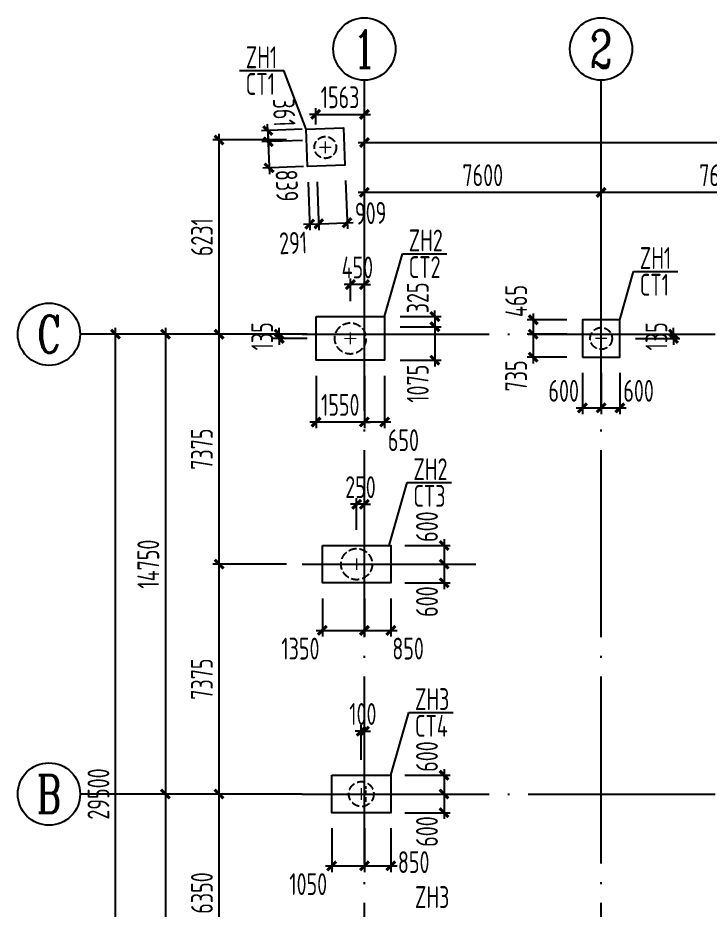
# Model space of a CAD drawing. Extents: x -3102990 to -851544, y -5293060 to -2540151.
# Drawn here: x -2645599 to -2634502, y -2650562 to -2636265 of the extents above; entities that cross this region are included whole.
import ezdxf
from ezdxf.enums import TextEntityAlignment as Align

# ---------------------------------------------------------------- set-up
doc = ezdxf.new("R2010")
doc.units = 0
doc.header["$LTSCALE"] = 1000
doc.header["$PDMODE"] = 1
doc.linetypes.add('DASH', pattern=[0.35, 0.25, -0.1])
doc.linetypes.add('DOTE', pattern=[2.42, 2, -0.2, 0.02, -0.2])
doc.layers.get('0').update_dxf_attribs({"linetype": 'CONTINUOUS'})
doc.layers.get('Defpoints').update_dxf_attribs({"linetype": 'CONTINUOUS'})
for name, color, linetype in [('AXIS', 253, 'DOTE'), ('COLU', 7, 'CONTINUOUS'), ('DIM', 3, 'CONTINUOUS'), ('NUM', 7, 'CONTINUOUS'), ('REIN', 1, 'CONTINUOUS'), ('TEXT', 7, 'CONTINUOUS'), ('桩基础', 7, 'CONTINUOUS')]:
    doc.layers.add(name, color=color, linetype=linetype)
doc.styles.add('TSSD_Axis', font='Complex.shx', dxfattribs={"width": 0.7, "bigfont": 'hztxt.shx'})
doc.styles.add('TSSD_Dimension', font='tssdeng.shx', dxfattribs={"width": 0.7, "bigfont": 'Hztxt.shx'})
doc.styles.add('TSSD_Rein', font='Tssdeng.shx', dxfattribs={"width": 0.75, "bigfont": 'hztxt.shx'})
doc.dimstyles.new('TSSD_200_100', dxfattribs={"dimtxt": 350, "dimasz": 100, "dimexe": 100, "dimexo": 250, "dimgap": 100, "dimtad": 1, "dimdec": 0, "dimlfac": 2, "dimzin": 0, "dimdsep": 46, "dimtxsty": 'TSSD_Dimension', "dimblk": 'ARCHTICK', "dimcen": 0, "dimdle": 100, "dimclrt": 7, "dimadec": 0, "dimazin": 0, "dimtfac": 1, "dimtdec": 0, "dimtix": 1, "dimtmove": 2, "dimatfit": 3, "dimfxl": 1, "dimtolj": 1, "dimtzin": 0, "dimarcsym": 0})

# ---------------------------------------------------------------- blocks, each defined once
blk = doc.blocks.new('ts_axno')
at = {"color": 0, "linetype": 'ByBlock', "lineweight": -2}
blk.add_circle((0, 0), 0.5, dxfattribs=at)
at = {"color": 0, "linetype": 'ByBlock', "lineweight": -2, "style": 'TSSD_Axis', "width": 0.7}
blk.add_attdef('A', text='', height=0.6, dxfattribs=at).set_placement((0, 0), align=Align.MIDDLE_CENTER)
blk = doc.blocks.new('_ArchTick')
at = {"color": 0, "const_width": 0.5}
blk.add_lwpolyline([(-0.71, -0.71), (0.71, 0.71)], dxfattribs=at)
blk = doc.blocks.new('*D1843')
at = {"layer": 'Defpoints', "color": 0, "ltscale": 1.5}
for p in [(-2641036, -2641340), (-2643230, -2648715), (-2641036, -2648715)]:
    blk.add_point(p, dxfattribs=at)
at = {"layer": 'DIM', "color": 0, "lineweight": -2, "ltscale": 1.5}
for p, q in [((-2643230, -2641240), (-2643230, -2648815)), ((-2641286, -2641340), (-2643330, -2641340)), ((-2641286, -2648715), (-2643330, -2648715))]:
    blk.add_line(p, q, dxfattribs=at)
at = {"layer": 'DIM', "color": 0, "lineweight": -2, "ltscale": 1.5, "xscale": 100, "yscale": 100, "zscale": 100}
for p, rotation in [((-2643230, -2641340), 90), ((-2643230, -2648715), 270)]:
    blk.add_blockref('_ArchTick', p, dxfattribs=dict(at, rotation=rotation))
at = {"layer": 'DIM', "color": 7, "ltscale": 1.5, "insert": (-2643505, -2645028), "char_height": 350, "attachment_point": 5, "rotation": 90, "style": 'TSSD_Dimension'}
blk.add_mtext('\\A1;14750', dxfattribs=at)
blk = doc.blocks.new('*D1844')
at = {"layer": 'Defpoints', "color": 0, "ltscale": 1.5}
for p in [(-2641036, -2648715), (-2643230, -2656090), (-2641036, -2656090)]:
    blk.add_point(p, dxfattribs=at)
at = {"layer": 'DIM', "color": 0, "lineweight": -2, "ltscale": 1.5}
for p, q in [((-2643230, -2648615), (-2643230, -2656190)), ((-2641286, -2648715), (-2643330, -2648715)), ((-2641286, -2656090), (-2643330, -2656090))]:
    blk.add_line(p, q, dxfattribs=at)
at = {"layer": 'DIM', "color": 0, "lineweight": -2, "ltscale": 1.5, "xscale": 100, "yscale": 100, "zscale": 100}
for p, rotation in [((-2643230, -2648715), 90), ((-2643230, -2656090), 270)]:
    blk.add_blockref('_ArchTick', p, dxfattribs=dict(at, rotation=rotation))
at = {"layer": 'DIM', "color": 7, "ltscale": 1.5, "insert": (-2643505, -2652403), "char_height": 350, "attachment_point": 5, "rotation": 90, "style": 'TSSD_Dimension'}
blk.add_mtext('\\A1;14750', dxfattribs=at)
blk = doc.blocks.new('*D1845')
at = {"layer": 'Defpoints', "color": 0, "ltscale": 1.5}
for p in [(-2644030, -2641340), (-2641036, -2641340), (-2641036, -2656090)]:
    blk.add_point(p, dxfattribs=at)
at = {"layer": 'DIM', "color": 0, "lineweight": -2, "ltscale": 1.5}
for p, q in [((-2644030, -2656190), (-2644030, -2641240)), ((-2641286, -2641340), (-2644130, -2641340)), ((-2641286, -2656090), (-2644130, -2656090))]:
    blk.add_line(p, q, dxfattribs=at)
at = {"layer": 'DIM', "color": 0, "lineweight": -2, "ltscale": 1.5, "xscale": 100, "yscale": 100, "zscale": 100}
for p, rotation in [((-2644030, -2641340), 90), ((-2644030, -2656090), 270)]:
    blk.add_blockref('_ArchTick', p, dxfattribs=dict(at, rotation=rotation))
at = {"layer": 'DIM', "color": 7, "ltscale": 1.5, "insert": (-2644305, -2648715), "char_height": 350, "attachment_point": 5, "rotation": 90, "style": 'TSSD_Dimension'}
blk.add_mtext('\\A1;29500', dxfattribs=at)
blk = doc.blocks.new('*D1867')
at = {"layer": 'Defpoints', "color": 0, "ltscale": 1.5}
for p in [(-2636236, -2639065), (-2636236, -2640340), (-2632436, -2640340)]:
    blk.add_point(p, dxfattribs=at)
at = {"layer": 'DIM', "color": 0, "lineweight": -2, "ltscale": 1.5}
for p, q in [((-2636236, -2640090), (-2636236, -2638965)), ((-2632436, -2640090), (-2632436, -2638965)), ((-2632336, -2639065), (-2636336, -2639065))]:
    blk.add_line(p, q, dxfattribs=at)
at = {"layer": 'DIM', "color": 0, "lineweight": -2, "ltscale": 1.5, "xscale": 100, "yscale": 100, "zscale": 100, "rotation": 180}
blk.add_blockref('_ArchTick', (-2636236, -2639065), dxfattribs=at)
at = {"layer": 'DIM', "color": 0, "lineweight": -2, "ltscale": 1.5, "xscale": 100, "yscale": 100, "zscale": 100}
blk.add_blockref('_ArchTick', (-2632436, -2639065), dxfattribs=at)
at = {"layer": 'DIM', "color": 7, "ltscale": 1.5, "insert": (-2634336, -2638790), "char_height": 350, "attachment_point": 5, "style": 'TSSD_Dimension'}
blk.add_mtext('\\A1;7600', dxfattribs=at)
blk = doc.blocks.new('*D1868')
at = {"layer": 'Defpoints', "color": 0, "ltscale": 1.5}
for p in [(-2640036, -2639065), (-2640036, -2640340), (-2636236, -2640340)]:
    blk.add_point(p, dxfattribs=at)
at = {"layer": 'DIM', "color": 0, "lineweight": -2, "ltscale": 1.5}
for p, q in [((-2640036, -2640090), (-2640036, -2638965)), ((-2636236, -2640090), (-2636236, -2638965)), ((-2636136, -2639065), (-2640136, -2639065))]:
    blk.add_line(p, q, dxfattribs=at)
at = {"layer": 'DIM', "color": 0, "lineweight": -2, "ltscale": 1.5, "xscale": 100, "yscale": 100, "zscale": 100, "rotation": 180}
blk.add_blockref('_ArchTick', (-2640036, -2639065), dxfattribs=at)
at = {"layer": 'DIM', "color": 0, "lineweight": -2, "ltscale": 1.5, "xscale": 100, "yscale": 100, "zscale": 100}
blk.add_blockref('_ArchTick', (-2636236, -2639065), dxfattribs=at)
at = {"layer": 'DIM', "color": 7, "ltscale": 1.5, "insert": (-2638136, -2638790), "char_height": 350, "attachment_point": 5, "style": 'TSSD_Dimension'}
blk.add_mtext('\\A1;7600', dxfattribs=at)
blk = doc.blocks.new('*D1869')
at = {"layer": 'Defpoints', "color": 0, "ltscale": 1.5}
for p in [(-2564036, -2638265), (-2640036, -2640340), (-2564036, -2640340)]:
    blk.add_point(p, dxfattribs=at)
at = {"layer": 'DIM', "color": 0, "lineweight": -2, "ltscale": 1.5}
for p, q in [((-2640036, -2640090), (-2640036, -2638165)), ((-2564036, -2640090), (-2564036, -2638165)), ((-2640136, -2638265), (-2563936, -2638265))]:
    blk.add_line(p, q, dxfattribs=at)
at = {"layer": 'DIM', "color": 0, "lineweight": -2, "ltscale": 1.5, "xscale": 100, "yscale": 100, "zscale": 100, "rotation": 180}
blk.add_blockref('_ArchTick', (-2640036, -2638265), dxfattribs=at)
at = {"layer": 'DIM', "color": 0, "lineweight": -2, "ltscale": 1.5, "xscale": 100, "yscale": 100, "zscale": 100}
blk.add_blockref('_ArchTick', (-2564036, -2638265), dxfattribs=at)
at = {"layer": 'DIM', "color": 7, "ltscale": 1.5, "insert": (-2602036, -2637990), "char_height": 350, "attachment_point": 5, "style": 'TSSD_Dimension'}
blk.add_mtext('\\A1;152000', dxfattribs=at)
blk = doc.blocks.new('*D1871')
at = {"layer": 'Defpoints', "color": 0, "ltscale": 1.5}
for p in [(-2642369, -2648715), (-2641036, -2648715), (-2641036, -2651890)]:
    blk.add_point(p, dxfattribs=at)
at = {"layer": 'DIM', "color": 0, "lineweight": -2, "ltscale": 1.5}
for p, q in [((-2642369, -2651990), (-2642369, -2648615)), ((-2641286, -2648715), (-2642469, -2648715)), ((-2641286, -2651890), (-2642469, -2651890))]:
    blk.add_line(p, q, dxfattribs=at)
at = {"layer": 'DIM', "color": 0, "lineweight": -2, "ltscale": 1.5, "xscale": 100, "yscale": 100, "zscale": 100}
for p, rotation in [((-2642369, -2648715), 90), ((-2642369, -2651890), 270)]:
    blk.add_blockref('_ArchTick', p, dxfattribs=dict(at, rotation=rotation))
at = {"layer": 'DIM', "color": 7, "ltscale": 1.5, "insert": (-2642644, -2650303), "char_height": 350, "attachment_point": 5, "rotation": 90, "style": 'TSSD_Dimension'}
blk.add_mtext('\\A1;6350', dxfattribs=at)
blk = doc.blocks.new('*D1872')
at = {"layer": 'Defpoints', "color": 0, "ltscale": 1.5}
for p in [(-2642369, -2645028), (-2641036, -2645028), (-2641036, -2648715)]:
    blk.add_point(p, dxfattribs=at)
at = {"layer": 'DIM', "color": 0, "lineweight": -2, "ltscale": 1.5}
for p, q in [((-2641286, -2645028), (-2642469, -2645028)), ((-2642369, -2648815), (-2642369, -2644928)), ((-2641286, -2648715), (-2642469, -2648715))]:
    blk.add_line(p, q, dxfattribs=at)
at = {"layer": 'DIM', "color": 0, "lineweight": -2, "ltscale": 1.5, "xscale": 100, "yscale": 100, "zscale": 100}
for p, rotation in [((-2642369, -2645028), 90), ((-2642369, -2648715), 270)]:
    blk.add_blockref('_ArchTick', p, dxfattribs=dict(at, rotation=rotation))
at = {"layer": 'DIM', "color": 7, "ltscale": 1.5, "insert": (-2642644, -2646872), "char_height": 350, "attachment_point": 5, "rotation": 90, "style": 'TSSD_Dimension'}
blk.add_mtext('\\A1;7375', dxfattribs=at)
blk = doc.blocks.new('*D1873')
at = {"layer": 'Defpoints', "color": 0, "ltscale": 1.5}
for p in [(-2642369, -2641340), (-2641036, -2641340), (-2641036, -2645028)]:
    blk.add_point(p, dxfattribs=at)
at = {"layer": 'DIM', "color": 0, "lineweight": -2, "ltscale": 1.5}
for p, q in [((-2642369, -2645128), (-2642369, -2641240)), ((-2641286, -2641340), (-2642469, -2641340)), ((-2641286, -2645028), (-2642469, -2645028))]:
    blk.add_line(p, q, dxfattribs=at)
at = {"layer": 'DIM', "color": 0, "lineweight": -2, "ltscale": 1.5, "xscale": 100, "yscale": 100, "zscale": 100}
for p, rotation in [((-2642369, -2641340), 90), ((-2642369, -2645028), 270)]:
    blk.add_blockref('_ArchTick', p, dxfattribs=dict(at, rotation=rotation))
at = {"layer": 'DIM', "color": 7, "ltscale": 1.5, "insert": (-2642644, -2643184), "char_height": 350, "attachment_point": 5, "rotation": 90, "style": 'TSSD_Dimension'}
blk.add_mtext('\\A1;7375', dxfattribs=at)
blk = doc.blocks.new('*D1879')
at = {"layer": 'Defpoints', "color": 0, "ltscale": 1.5}
for p in [(-2640036, -2637815), (-2640818, -2638225), (-2640036, -2638225)]:
    blk.add_point(p, dxfattribs=at)
at = {"layer": 'DIM', "color": 0, "lineweight": -2, "ltscale": 1.5}
for p, q in [((-2640818, -2637975), (-2640818, -2637715)), ((-2640036, -2637975), (-2640036, -2637715)), ((-2640818, -2637815), (-2640918, -2637815)), ((-2640818, -2637815), (-2640036, -2637815)), ((-2640036, -2637815), (-2639936, -2637815))]:
    blk.add_line(p, q, dxfattribs=at)
at = {"layer": 'DIM', "color": 0, "lineweight": -2, "ltscale": 1.5, "xscale": 100, "yscale": 100, "zscale": 100}
blk.add_blockref('_ArchTick', (-2640818, -2637815), dxfattribs=at)
at = {"layer": 'DIM', "color": 0, "lineweight": -2, "ltscale": 1.5, "xscale": 100, "yscale": 100, "zscale": 100, "rotation": 180}
blk.add_blockref('_ArchTick', (-2640036, -2637815), dxfattribs=at)
at = {"layer": 'DIM', "color": 7, "ltscale": 1.5, "insert": (-2640427, -2637540), "char_height": 350, "attachment_point": 5, "style": 'TSSD_Dimension'}
blk.add_mtext('\\A1;1563', dxfattribs=at)
blk = doc.blocks.new('*D1821')
at = {"layer": 'Defpoints', "color": 0, "ltscale": 1.5}
for p in [(-2642369, -2638225), (-2641036, -2638225), (-2641036, -2641340)]:
    blk.add_point(p, dxfattribs=at)
at = {"layer": 'DIM', "color": 0, "lineweight": -2, "ltscale": 1.5}
for p, q in [((-2642369, -2641440), (-2642369, -2638125)), ((-2641286, -2638225), (-2642469, -2638225)), ((-2641286, -2641340), (-2642469, -2641340))]:
    blk.add_line(p, q, dxfattribs=at)
at = {"layer": 'DIM', "color": 0, "lineweight": -2, "ltscale": 1.5, "xscale": 100, "yscale": 100, "zscale": 100}
for p, rotation in [((-2642369, -2638225), 90), ((-2642369, -2641340), 270)]:
    blk.add_blockref('_ArchTick', p, dxfattribs=dict(at, rotation=rotation))
at = {"layer": 'DIM', "color": 7, "ltscale": 1.5, "insert": (-2642644, -2639783), "char_height": 350, "attachment_point": 5, "rotation": 90, "style": 'TSSD_Dimension'}
blk.add_mtext('\\A1;6231', dxfattribs=at)
blk = doc.blocks.new('A$C4DB71547')
at = {"layer": 'REIN', "color": 4, "const_width": 20}
for points in [[(-75, 10), (117, 10)], [(21, 106), (21, -86)]]:
    blk.add_lwpolyline(points, dxfattribs=at)
blk = doc.blocks.new('*D1880')
at = {"layer": 'Defpoints', "color": 0, "ltscale": 1.5}
for p in [(-2640948, -2638649), (-2640802, -2638644), (-2640768, -2639569)]:
    blk.add_point(p, dxfattribs=at)
at = {"layer": 'DIM', "color": 0, "lineweight": -2, "ltscale": 1.5}
for p, q in [((-2640938, -2638899), (-2640910, -2639674)), ((-2640793, -2638894), (-2640765, -2639669)), ((-2640914, -2639575), (-2641014, -2639578)), ((-2640914, -2639575), (-2640768, -2639569)), ((-2640768, -2639569), (-2640668, -2639566))]:
    blk.add_line(p, q, dxfattribs=at)
at = {"layer": 'DIM', "color": 0, "lineweight": -2, "ltscale": 1.5, "xscale": 100, "yscale": 100, "zscale": 100}
for p, rotation in [((-2640768, -2639569), 182.1066420237616), ((-2640914, -2639575), 2.106642023761642)]:
    blk.add_blockref('_ArchTick', p, dxfattribs=dict(at, rotation=rotation))
at = {"layer": 'DIM', "color": 7, "ltscale": 1.5, "insert": (-2641180, -2639876), "char_height": 350, "attachment_point": 5, "rotation": 2.1066, "style": 'TSSD_Dimension'}
blk.add_mtext('\\A1;291', dxfattribs=at)
blk = doc.blocks.new('*D1881')
at = {"layer": 'Defpoints', "color": 0, "ltscale": 1.5}
for p in [(-2640802, -2638644), (-2640348, -2638627), (-2640314, -2639552)]:
    blk.add_point(p, dxfattribs=at)
at = {"layer": 'DIM', "color": 0, "lineweight": -2, "ltscale": 1.5}
for p, q in [((-2640793, -2638894), (-2640765, -2639669)), ((-2640339, -2638877), (-2640310, -2639652)), ((-2640868, -2639573), (-2640214, -2639549))]:
    blk.add_line(p, q, dxfattribs=at)
at = {"layer": 'DIM', "color": 0, "lineweight": -2, "ltscale": 1.5, "xscale": 100, "yscale": 100, "zscale": 100}
for p, rotation in [((-2640768, -2639569), 182.1066420237638), ((-2640314, -2639552), 2.106642023763807)]:
    blk.add_blockref('_ArchTick', p, dxfattribs=dict(at, rotation=rotation))
at = {"layer": 'DIM', "color": 7, "ltscale": 1.5, "insert": (-2639935, -2639399), "char_height": 350, "attachment_point": 5, "rotation": 2.1066, "style": 'TSSD_Dimension'}
blk.add_mtext('\\A1;909', dxfattribs=at)
blk = doc.blocks.new('*D1882')
at = {"layer": 'Defpoints', "color": 0, "ltscale": 1.5}
for p in [(-2640787, -2638043), (-2641581, -2638253), (-2640781, -2638224)]:
    blk.add_point(p, dxfattribs=at)
at = {"layer": 'DIM', "color": 0, "lineweight": -2, "ltscale": 1.5}
for p, q in [((-2641588, -2638073), (-2641592, -2637973)), ((-2641037, -2638052), (-2641688, -2638076)), ((-2641588, -2638073), (-2641581, -2638253)), ((-2641030, -2638233), (-2641681, -2638257)), ((-2641581, -2638253), (-2641578, -2638353))]:
    blk.add_line(p, q, dxfattribs=at)
at = {"layer": 'DIM', "color": 0, "lineweight": -2, "ltscale": 1.5, "xscale": 100, "yscale": 100, "zscale": 100}
for p, rotation in [((-2641588, -2638073), 272.1205157525973), ((-2641581, -2638253), 92.1205157525973)]:
    blk.add_blockref('_ArchTick', p, dxfattribs=dict(at, rotation=rotation))
at = {"layer": 'DIM', "color": 7, "ltscale": 1.5, "insert": (-2641324, -2637785), "char_height": 350, "attachment_point": 5, "rotation": 272.1205, "style": 'TSSD_Dimension'}
blk.add_mtext('\\A1;361', dxfattribs=at)
blk = doc.blocks.new('*D1883')
at = {"layer": 'Defpoints', "color": 0, "ltscale": 1.5}
for p in [(-2640781, -2638224), (-2641566, -2638672), (-2640765, -2638643)]:
    blk.add_point(p, dxfattribs=at)
at = {"layer": 'DIM', "color": 0, "lineweight": -2, "ltscale": 1.5}
for p, q in [((-2641585, -2638153), (-2641562, -2638772)), ((-2641030, -2638233), (-2641681, -2638257)), ((-2641015, -2638652), (-2641666, -2638676))]:
    blk.add_line(p, q, dxfattribs=at)
at = {"layer": 'DIM', "color": 0, "lineweight": -2, "ltscale": 1.5, "xscale": 100, "yscale": 100, "zscale": 100}
for p, rotation in [((-2641581, -2638253), 92.12051575271032), ((-2641566, -2638672), 272.1205157527103)]:
    blk.add_blockref('_ArchTick', p, dxfattribs=dict(at, rotation=rotation))
at = {"layer": 'DIM', "color": 7, "ltscale": 1.5, "insert": (-2641280, -2638958), "char_height": 350, "attachment_point": 5, "rotation": 272.1205, "style": 'TSSD_Dimension'}
blk.add_mtext('\\A1;839', dxfattribs=at)
blk = doc.blocks.new('*D1884')
at = {"layer": 'Defpoints', "color": 0, "ltscale": 1.5}
for p in [(-2639711, -2641058), (-2639711, -2641220), (-2638905, -2641220)]:
    blk.add_point(p, dxfattribs=at)
at = {"layer": 'DIM', "color": 0, "lineweight": -2, "ltscale": 1.5}
for p, q in [((-2638905, -2641058), (-2638905, -2640958)), ((-2639461, -2641058), (-2638805, -2641058)), ((-2638905, -2641058), (-2638905, -2641220)), ((-2639461, -2641220), (-2638805, -2641220)), ((-2638905, -2641220), (-2638905, -2641320))]:
    blk.add_line(p, q, dxfattribs=at)
at = {"layer": 'DIM', "color": 0, "lineweight": -2, "ltscale": 1.5, "xscale": 100, "yscale": 100, "zscale": 100}
for p, rotation in [((-2638905, -2641058), 270), ((-2638905, -2641220), 90)]:
    blk.add_blockref('_ArchTick', p, dxfattribs=dict(at, rotation=rotation))
at = {"layer": 'DIM', "color": 7, "ltscale": 1.5, "insert": (-2639180, -2640757), "char_height": 350, "attachment_point": 5, "rotation": 90, "style": 'TSSD_Dimension'}
blk.add_mtext('\\A1;325', dxfattribs=at)
blk = doc.blocks.new('*D1885')
at = {"layer": 'Defpoints', "color": 0, "ltscale": 1.5}
for p in [(-2639711, -2641220), (-2639711, -2641758), (-2638905, -2641758)]:
    blk.add_point(p, dxfattribs=at)
at = {"layer": 'DIM', "color": 0, "lineweight": -2, "ltscale": 1.5}
for p, q in [((-2638905, -2641120), (-2638905, -2641858)), ((-2639461, -2641220), (-2638805, -2641220)), ((-2639461, -2641758), (-2638805, -2641758))]:
    blk.add_line(p, q, dxfattribs=at)
at = {"layer": 'DIM', "color": 0, "lineweight": -2, "ltscale": 1.5, "xscale": 100, "yscale": 100, "zscale": 100}
for p, rotation in [((-2638905, -2641220), 90), ((-2638905, -2641758), 270)]:
    blk.add_blockref('_ArchTick', p, dxfattribs=dict(at, rotation=rotation))
at = {"layer": 'DIM', "color": 7, "ltscale": 1.5, "insert": (-2639180, -2642134), "char_height": 350, "attachment_point": 5, "rotation": 90, "style": 'TSSD_Dimension'}
blk.add_mtext('\\A1;1075', dxfattribs=at)
blk = doc.blocks.new('*D1886')
at = {"layer": 'Defpoints', "color": 0, "ltscale": 1.5}
for p in [(-2640036, -2641758), (-2639711, -2641758), (-2640036, -2642749)]:
    blk.add_point(p, dxfattribs=at)
at = {"layer": 'DIM', "color": 0, "lineweight": -2, "ltscale": 1.5}
for p, q in [((-2640036, -2642008), (-2640036, -2642849)), ((-2639711, -2642008), (-2639711, -2642849)), ((-2639611, -2642749), (-2640136, -2642749))]:
    blk.add_line(p, q, dxfattribs=at)
at = {"layer": 'DIM', "color": 0, "lineweight": -2, "ltscale": 1.5, "xscale": 100, "yscale": 100, "zscale": 100, "rotation": 180}
blk.add_blockref('_ArchTick', (-2640036, -2642749), dxfattribs=at)
at = {"layer": 'DIM', "color": 0, "lineweight": -2, "ltscale": 1.5, "xscale": 100, "yscale": 100, "zscale": 100}
blk.add_blockref('_ArchTick', (-2639711, -2642749), dxfattribs=at)
at = {"layer": 'DIM', "color": 7, "ltscale": 1.5, "insert": (-2639410, -2643040), "char_height": 350, "attachment_point": 5, "style": 'TSSD_Dimension'}
blk.add_mtext('\\A1;650', dxfattribs=at)
blk = doc.blocks.new('*D1887')
at = {"layer": 'Defpoints', "color": 0, "ltscale": 1.5}
for p in [(-2640811, -2641758), (-2640036, -2641758), (-2640811, -2642749)]:
    blk.add_point(p, dxfattribs=at)
at = {"layer": 'DIM', "color": 0, "lineweight": -2, "ltscale": 1.5}
for p, q in [((-2640811, -2642008), (-2640811, -2642849)), ((-2640036, -2642008), (-2640036, -2642849)), ((-2640811, -2642749), (-2640911, -2642749)), ((-2640036, -2642749), (-2640811, -2642749)), ((-2640036, -2642749), (-2639936, -2642749))]:
    blk.add_line(p, q, dxfattribs=at)
at = {"layer": 'DIM', "color": 0, "lineweight": -2, "ltscale": 1.5, "xscale": 100, "yscale": 100, "zscale": 100}
blk.add_blockref('_ArchTick', (-2640811, -2642749), dxfattribs=at)
at = {"layer": 'DIM', "color": 0, "lineweight": -2, "ltscale": 1.5, "xscale": 100, "yscale": 100, "zscale": 100, "rotation": 180}
blk.add_blockref('_ArchTick', (-2640036, -2642749), dxfattribs=at)
at = {"layer": 'DIM', "color": 7, "ltscale": 1.5, "insert": (-2640424, -2642474), "char_height": 350, "attachment_point": 5, "style": 'TSSD_Dimension'}
blk.add_mtext('\\A1;1550', dxfattribs=at)
blk = doc.blocks.new('*D1888')
at = {"layer": 'Defpoints', "color": 0, "ltscale": 1.5}
for p in [(-2640261, -2640544), (-2640261, -2641058), (-2640036, -2641058)]:
    blk.add_point(p, dxfattribs=at)
at = {"layer": 'DIM', "color": 0, "lineweight": -2, "ltscale": 1.5}
for p, q in [((-2640261, -2640808), (-2640261, -2640444)), ((-2640036, -2640808), (-2640036, -2640444)), ((-2640261, -2640544), (-2640361, -2640544)), ((-2640036, -2640544), (-2640261, -2640544)), ((-2640036, -2640544), (-2639936, -2640544))]:
    blk.add_line(p, q, dxfattribs=at)
at = {"layer": 'DIM', "color": 0, "lineweight": -2, "ltscale": 1.5, "xscale": 100, "yscale": 100, "zscale": 100}
blk.add_blockref('_ArchTick', (-2640261, -2640544), dxfattribs=at)
at = {"layer": 'DIM', "color": 0, "lineweight": -2, "ltscale": 1.5, "xscale": 100, "yscale": 100, "zscale": 100, "rotation": 180}
blk.add_blockref('_ArchTick', (-2640036, -2640544), dxfattribs=at)
at = {"layer": 'DIM', "color": 7, "ltscale": 1.5, "insert": (-2640149, -2640269), "char_height": 350, "attachment_point": 5, "style": 'TSSD_Dimension'}
blk.add_mtext('\\A1;450', dxfattribs=at)
blk = doc.blocks.new('*D1889')
at = {"layer": 'Defpoints', "color": 0, "ltscale": 1.5}
for p in [(-2641402, -2641408), (-2640703, -2641340), (-2640703, -2641408)]:
    blk.add_point(p, dxfattribs=at)
at = {"layer": 'DIM', "color": 0, "lineweight": -2, "ltscale": 1.5}
for p, q in [((-2641402, -2641340), (-2641402, -2641240)), ((-2640953, -2641340), (-2641502, -2641340)), ((-2640953, -2641408), (-2641502, -2641408)), ((-2641402, -2641340), (-2641402, -2641408)), ((-2641402, -2641408), (-2641402, -2641508))]:
    blk.add_line(p, q, dxfattribs=at)
at = {"layer": 'DIM', "color": 0, "lineweight": -2, "ltscale": 1.5, "xscale": 100, "yscale": 100, "zscale": 100}
for p, rotation in [((-2641402, -2641340), 270), ((-2641402, -2641408), 90)]:
    blk.add_blockref('_ArchTick', p, dxfattribs=dict(at, rotation=rotation))
at = {"layer": 'DIM', "color": 7, "ltscale": 1.5, "insert": (-2641677, -2641374), "char_height": 350, "attachment_point": 5, "rotation": 90, "style": 'TSSD_Dimension'}
blk.add_mtext('\\A1;135', dxfattribs=at)
blk = doc.blocks.new('*D1890')
at = {"layer": 'Defpoints', "color": 0, "ltscale": 1.5}
for p in [(-2640711, -2645328), (-2640036, -2645328), (-2640036, -2646091)]:
    blk.add_point(p, dxfattribs=at)
at = {"layer": 'DIM', "color": 0, "lineweight": -2, "ltscale": 1.5}
for p, q in [((-2640711, -2645578), (-2640711, -2646191)), ((-2640036, -2645578), (-2640036, -2646191)), ((-2640811, -2646091), (-2639936, -2646091))]:
    blk.add_line(p, q, dxfattribs=at)
at = {"layer": 'DIM', "color": 0, "lineweight": -2, "ltscale": 1.5, "xscale": 100, "yscale": 100, "zscale": 100, "rotation": 180}
blk.add_blockref('_ArchTick', (-2640711, -2646091), dxfattribs=at)
at = {"layer": 'DIM', "color": 0, "lineweight": -2, "ltscale": 1.5, "xscale": 100, "yscale": 100, "zscale": 100}
blk.add_blockref('_ArchTick', (-2640036, -2646091), dxfattribs=at)
at = {"layer": 'DIM', "color": 7, "ltscale": 1.5, "insert": (-2641063, -2646383), "char_height": 350, "attachment_point": 5, "style": 'TSSD_Dimension'}
blk.add_mtext('\\A1;1350', dxfattribs=at)
blk = doc.blocks.new('*D1891')
at = {"layer": 'Defpoints', "color": 0, "ltscale": 1.5}
for p in [(-2640036, -2645328), (-2639611, -2645328), (-2639611, -2646091)]:
    blk.add_point(p, dxfattribs=at)
at = {"layer": 'DIM', "color": 0, "lineweight": -2, "ltscale": 1.5}
for p, q in [((-2640036, -2645578), (-2640036, -2646191)), ((-2639611, -2645578), (-2639611, -2646191)), ((-2640136, -2646091), (-2639511, -2646091))]:
    blk.add_line(p, q, dxfattribs=at)
at = {"layer": 'DIM', "color": 0, "lineweight": -2, "ltscale": 1.5, "xscale": 100, "yscale": 100, "zscale": 100, "rotation": 180}
blk.add_blockref('_ArchTick', (-2640036, -2646091), dxfattribs=at)
at = {"layer": 'DIM', "color": 0, "lineweight": -2, "ltscale": 1.5, "xscale": 100, "yscale": 100, "zscale": 100}
blk.add_blockref('_ArchTick', (-2639611, -2646091), dxfattribs=at)
at = {"layer": 'DIM', "color": 7, "ltscale": 1.5, "insert": (-2639335, -2646383), "char_height": 350, "attachment_point": 5, "style": 'TSSD_Dimension'}
blk.add_mtext('\\A1;850', dxfattribs=at)
blk = doc.blocks.new('*D1892')
at = {"layer": 'Defpoints', "color": 0, "ltscale": 1.5}
for p in [(-2639636, -2644728), (-2639636, -2645028), (-2638757, -2645028)]:
    blk.add_point(p, dxfattribs=at)
at = {"layer": 'DIM', "color": 0, "lineweight": -2, "ltscale": 1.5}
for p, q in [((-2639386, -2644728), (-2638657, -2644728)), ((-2638757, -2644628), (-2638757, -2645128)), ((-2639386, -2645028), (-2638657, -2645028))]:
    blk.add_line(p, q, dxfattribs=at)
at = {"layer": 'DIM', "color": 0, "lineweight": -2, "ltscale": 1.5, "xscale": 100, "yscale": 100, "zscale": 100}
for p, rotation in [((-2638757, -2644728), 90), ((-2638757, -2645028), 270)]:
    blk.add_blockref('_ArchTick', p, dxfattribs=dict(at, rotation=rotation))
at = {"layer": 'DIM', "color": 7, "ltscale": 1.5, "insert": (-2639032, -2644427), "char_height": 350, "attachment_point": 5, "rotation": 90, "style": 'TSSD_Dimension'}
blk.add_mtext('\\A1;600', dxfattribs=at)
blk = doc.blocks.new('*D1893')
at = {"layer": 'Defpoints', "color": 0, "ltscale": 1.5}
for p in [(-2639636, -2645028), (-2639636, -2645328), (-2638757, -2645328)]:
    blk.add_point(p, dxfattribs=at)
at = {"layer": 'DIM', "color": 0, "lineweight": -2, "ltscale": 1.5}
for p, q in [((-2639386, -2645028), (-2638657, -2645028)), ((-2638757, -2644928), (-2638757, -2645428)), ((-2639386, -2645328), (-2638657, -2645328))]:
    blk.add_line(p, q, dxfattribs=at)
at = {"layer": 'DIM', "color": 0, "lineweight": -2, "ltscale": 1.5, "xscale": 100, "yscale": 100, "zscale": 100}
for p, rotation in [((-2638757, -2645028), 90), ((-2638757, -2645328), 270)]:
    blk.add_blockref('_ArchTick', p, dxfattribs=dict(at, rotation=rotation))
at = {"layer": 'DIM', "color": 7, "ltscale": 1.5, "insert": (-2639032, -2645629), "char_height": 350, "attachment_point": 5, "rotation": 90, "style": 'TSSD_Dimension'}
blk.add_mtext('\\A1;600', dxfattribs=at)
blk = doc.blocks.new('*D1894')
at = {"layer": 'Defpoints', "color": 0, "ltscale": 1.5}
for p in [(-2640161, -2644068), (-2640161, -2644728), (-2640036, -2644728)]:
    blk.add_point(p, dxfattribs=at)
at = {"layer": 'DIM', "color": 0, "lineweight": -2, "ltscale": 1.5}
for p, q in [((-2640161, -2644478), (-2640161, -2643968)), ((-2640036, -2644478), (-2640036, -2643968)), ((-2640161, -2644068), (-2640261, -2644068)), ((-2640036, -2644068), (-2640161, -2644068)), ((-2640036, -2644068), (-2639936, -2644068))]:
    blk.add_line(p, q, dxfattribs=at)
at = {"layer": 'DIM', "color": 0, "lineweight": -2, "ltscale": 1.5, "xscale": 100, "yscale": 100, "zscale": 100}
blk.add_blockref('_ArchTick', (-2640161, -2644068), dxfattribs=at)
at = {"layer": 'DIM', "color": 0, "lineweight": -2, "ltscale": 1.5, "xscale": 100, "yscale": 100, "zscale": 100, "rotation": 180}
blk.add_blockref('_ArchTick', (-2640036, -2644068), dxfattribs=at)
at = {"layer": 'DIM', "color": 7, "ltscale": 1.5, "insert": (-2640099, -2643793), "char_height": 350, "attachment_point": 5, "style": 'TSSD_Dimension'}
blk.add_mtext('\\A1;250', dxfattribs=at)
blk = doc.blocks.new('*D1895')
at = {"layer": 'Defpoints', "color": 0, "ltscale": 1.5}
for p in [(-2640561, -2649015), (-2640036, -2649015), (-2640036, -2649868)]:
    blk.add_point(p, dxfattribs=at)
at = {"layer": 'DIM', "color": 0, "lineweight": -2, "ltscale": 1.5}
for p, q in [((-2640561, -2649265), (-2640561, -2649968)), ((-2640036, -2649265), (-2640036, -2649968)), ((-2640661, -2649868), (-2639936, -2649868))]:
    blk.add_line(p, q, dxfattribs=at)
at = {"layer": 'DIM', "color": 0, "lineweight": -2, "ltscale": 1.5, "xscale": 100, "yscale": 100, "zscale": 100, "rotation": 180}
blk.add_blockref('_ArchTick', (-2640561, -2649868), dxfattribs=at)
at = {"layer": 'DIM', "color": 0, "lineweight": -2, "ltscale": 1.5, "xscale": 100, "yscale": 100, "zscale": 100}
blk.add_blockref('_ArchTick', (-2640036, -2649868), dxfattribs=at)
at = {"layer": 'DIM', "color": 7, "ltscale": 1.5, "insert": (-2640938, -2650160), "char_height": 350, "attachment_point": 5, "style": 'TSSD_Dimension'}
blk.add_mtext('\\A1;1050', dxfattribs=at)
blk = doc.blocks.new('*D1896')
at = {"layer": 'Defpoints', "color": 0, "ltscale": 1.5}
for p in [(-2640036, -2649015), (-2639611, -2649015), (-2639611, -2649868)]:
    blk.add_point(p, dxfattribs=at)
at = {"layer": 'DIM', "color": 0, "lineweight": -2, "ltscale": 1.5}
for p, q in [((-2640036, -2649265), (-2640036, -2649968)), ((-2639611, -2649265), (-2639611, -2649968)), ((-2640136, -2649868), (-2639511, -2649868))]:
    blk.add_line(p, q, dxfattribs=at)
at = {"layer": 'DIM', "color": 0, "lineweight": -2, "ltscale": 1.5, "xscale": 100, "yscale": 100, "zscale": 100, "rotation": 180}
blk.add_blockref('_ArchTick', (-2640036, -2649868), dxfattribs=at)
at = {"layer": 'DIM', "color": 0, "lineweight": -2, "ltscale": 1.5, "xscale": 100, "yscale": 100, "zscale": 100}
blk.add_blockref('_ArchTick', (-2639611, -2649868), dxfattribs=at)
at = {"layer": 'DIM', "color": 7, "ltscale": 1.5, "insert": (-2639245, -2649808), "char_height": 350, "attachment_point": 5, "style": 'TSSD_Dimension'}
blk.add_mtext('\\A1;850', dxfattribs=at)
blk = doc.blocks.new('*D1898')
at = {"layer": 'Defpoints', "color": 0, "ltscale": 1.5}
for p in [(-2639636, -2648415), (-2639636, -2648715), (-2638757, -2648715)]:
    blk.add_point(p, dxfattribs=at)
at = {"layer": 'DIM', "color": 0, "lineweight": -2, "ltscale": 1.5}
for p, q in [((-2638757, -2648315), (-2638757, -2648815)), ((-2639386, -2648415), (-2638657, -2648415)), ((-2639386, -2648715), (-2638657, -2648715))]:
    blk.add_line(p, q, dxfattribs=at)
at = {"layer": 'DIM', "color": 0, "lineweight": -2, "ltscale": 1.5, "xscale": 100, "yscale": 100, "zscale": 100}
for p, rotation in [((-2638757, -2648415), 90), ((-2638757, -2648715), 270)]:
    blk.add_blockref('_ArchTick', p, dxfattribs=dict(at, rotation=rotation))
at = {"layer": 'DIM', "color": 7, "ltscale": 1.5, "insert": (-2639032, -2648114), "char_height": 350, "attachment_point": 5, "rotation": 90, "style": 'TSSD_Dimension'}
blk.add_mtext('\\A1;600', dxfattribs=at)
blk = doc.blocks.new('*D1897')
at = {"layer": 'Defpoints', "color": 0, "ltscale": 1.5}
for p in [(-2639636, -2648715), (-2639636, -2649015), (-2638757, -2649015)]:
    blk.add_point(p, dxfattribs=at)
at = {"layer": 'DIM', "color": 0, "lineweight": -2, "ltscale": 1.5}
for p, q in [((-2638757, -2648615), (-2638757, -2649115)), ((-2639386, -2648715), (-2638657, -2648715)), ((-2639386, -2649015), (-2638657, -2649015))]:
    blk.add_line(p, q, dxfattribs=at)
at = {"layer": 'DIM', "color": 0, "lineweight": -2, "ltscale": 1.5, "xscale": 100, "yscale": 100, "zscale": 100}
for p, rotation in [((-2638757, -2648715), 90), ((-2638757, -2649015), 270)]:
    blk.add_blockref('_ArchTick', p, dxfattribs=dict(at, rotation=rotation))
at = {"layer": 'DIM', "color": 7, "ltscale": 1.5, "insert": (-2639032, -2649317), "char_height": 350, "attachment_point": 5, "rotation": 90, "style": 'TSSD_Dimension'}
blk.add_mtext('\\A1;600', dxfattribs=at)
blk = doc.blocks.new('*D1899')
at = {"layer": 'Defpoints', "color": 0, "ltscale": 1.5}
for p in [(-2640086, -2647707), (-2640086, -2648415), (-2640036, -2648415)]:
    blk.add_point(p, dxfattribs=at)
at = {"layer": 'DIM', "color": 0, "lineweight": -2, "ltscale": 1.5}
for p, q in [((-2640086, -2648165), (-2640086, -2647607)), ((-2640036, -2648165), (-2640036, -2647607)), ((-2640086, -2647707), (-2640186, -2647707)), ((-2640036, -2647707), (-2640086, -2647707)), ((-2640036, -2647707), (-2639936, -2647707))]:
    blk.add_line(p, q, dxfattribs=at)
at = {"layer": 'DIM', "color": 0, "lineweight": -2, "ltscale": 1.5, "xscale": 100, "yscale": 100, "zscale": 100}
blk.add_blockref('_ArchTick', (-2640086, -2647707), dxfattribs=at)
at = {"layer": 'DIM', "color": 0, "lineweight": -2, "ltscale": 1.5, "xscale": 100, "yscale": 100, "zscale": 100, "rotation": 180}
blk.add_blockref('_ArchTick', (-2640036, -2647707), dxfattribs=at)
at = {"layer": 'DIM', "color": 7, "ltscale": 1.5, "insert": (-2640061, -2647432), "char_height": 350, "attachment_point": 5, "style": 'TSSD_Dimension'}
blk.add_mtext('\\A1;100', dxfattribs=at)
blk = doc.blocks.new('*D1915')
at = {"layer": 'Defpoints', "color": 0, "ltscale": 1.5}
for p in [(-2636536, -2641708), (-2636236, -2641708), (-2636236, -2642523)]:
    blk.add_point(p, dxfattribs=at)
at = {"layer": 'DIM', "color": 0, "lineweight": -2, "ltscale": 1.5}
for p, q in [((-2636536, -2641958), (-2636536, -2642623)), ((-2636236, -2641958), (-2636236, -2642623)), ((-2636636, -2642523), (-2636136, -2642523))]:
    blk.add_line(p, q, dxfattribs=at)
at = {"layer": 'DIM', "color": 0, "lineweight": -2, "ltscale": 1.5, "xscale": 100, "yscale": 100, "zscale": 100, "rotation": 180}
blk.add_blockref('_ArchTick', (-2636536, -2642523), dxfattribs=at)
at = {"layer": 'DIM', "color": 0, "lineweight": -2, "ltscale": 1.5, "xscale": 100, "yscale": 100, "zscale": 100}
blk.add_blockref('_ArchTick', (-2636236, -2642523), dxfattribs=at)
at = {"layer": 'DIM', "color": 7, "ltscale": 1.5, "insert": (-2636837, -2642248), "char_height": 350, "attachment_point": 5, "style": 'TSSD_Dimension'}
blk.add_mtext('\\A1;600', dxfattribs=at)
blk = doc.blocks.new('*D1916')
at = {"layer": 'Defpoints', "color": 0, "ltscale": 1.5}
for p in [(-2636236, -2641708), (-2635936, -2641708), (-2635936, -2642523)]:
    blk.add_point(p, dxfattribs=at)
at = {"layer": 'DIM', "color": 0, "lineweight": -2, "ltscale": 1.5}
for p, q in [((-2636236, -2641958), (-2636236, -2642623)), ((-2635936, -2641958), (-2635936, -2642623)), ((-2636336, -2642523), (-2635836, -2642523))]:
    blk.add_line(p, q, dxfattribs=at)
at = {"layer": 'DIM', "color": 0, "lineweight": -2, "ltscale": 1.5, "xscale": 100, "yscale": 100, "zscale": 100, "rotation": 180}
blk.add_blockref('_ArchTick', (-2636236, -2642523), dxfattribs=at)
at = {"layer": 'DIM', "color": 0, "lineweight": -2, "ltscale": 1.5, "xscale": 100, "yscale": 100, "zscale": 100}
blk.add_blockref('_ArchTick', (-2635936, -2642523), dxfattribs=at)
at = {"layer": 'DIM', "color": 7, "ltscale": 1.5, "insert": (-2635635, -2642248), "char_height": 350, "attachment_point": 5, "style": 'TSSD_Dimension'}
blk.add_mtext('\\A1;600', dxfattribs=at)
blk = doc.blocks.new('*D1917')
at = {"layer": 'Defpoints', "color": 0, "ltscale": 1.5}
for p in [(-2636536, -2641108), (-2637326, -2641340), (-2636536, -2641340)]:
    blk.add_point(p, dxfattribs=at)
at = {"layer": 'DIM', "color": 0, "lineweight": -2, "ltscale": 1.5}
for p, q in [((-2637326, -2641008), (-2637326, -2641440)), ((-2636786, -2641108), (-2637426, -2641108)), ((-2636786, -2641340), (-2637426, -2641340))]:
    blk.add_line(p, q, dxfattribs=at)
at = {"layer": 'DIM', "color": 0, "lineweight": -2, "ltscale": 1.5, "xscale": 100, "yscale": 100, "zscale": 100}
for p, rotation in [((-2637326, -2641108), 90), ((-2637326, -2641340), 270)]:
    blk.add_blockref('_ArchTick', p, dxfattribs=dict(at, rotation=rotation))
at = {"layer": 'DIM', "color": 7, "ltscale": 1.5, "insert": (-2637601, -2640807), "char_height": 350, "attachment_point": 5, "rotation": 90, "style": 'TSSD_Dimension'}
blk.add_mtext('\\A1;465', dxfattribs=at)
blk = doc.blocks.new('*D1918')
at = {"layer": 'Defpoints', "color": 0, "ltscale": 1.5}
for p in [(-2636536, -2641340), (-2637326, -2641708), (-2636536, -2641708)]:
    blk.add_point(p, dxfattribs=at)
at = {"layer": 'DIM', "color": 0, "lineweight": -2, "ltscale": 1.5}
for p, q in [((-2637326, -2641240), (-2637326, -2641808)), ((-2636786, -2641340), (-2637426, -2641340)), ((-2636786, -2641708), (-2637426, -2641708))]:
    blk.add_line(p, q, dxfattribs=at)
at = {"layer": 'DIM', "color": 0, "lineweight": -2, "ltscale": 1.5, "xscale": 100, "yscale": 100, "zscale": 100}
for p, rotation in [((-2637326, -2641340), 90), ((-2637326, -2641708), 270)]:
    blk.add_blockref('_ArchTick', p, dxfattribs=dict(at, rotation=rotation))
at = {"layer": 'DIM', "color": 7, "ltscale": 1.5, "insert": (-2637601, -2642009), "char_height": 350, "attachment_point": 5, "rotation": 90, "style": 'TSSD_Dimension'}
blk.add_mtext('\\A1;735', dxfattribs=at)
blk = doc.blocks.new('*D1919')
at = {"layer": 'Defpoints', "color": 0, "ltscale": 1.5}
for p in [(-2635936, -2641340), (-2635936, -2641408), (-2635074, -2641408)]:
    blk.add_point(p, dxfattribs=at)
at = {"layer": 'DIM', "color": 0, "lineweight": -2, "ltscale": 1.5}
for p, q in [((-2635074, -2641340), (-2635074, -2641240)), ((-2635686, -2641340), (-2634974, -2641340)), ((-2635686, -2641408), (-2634974, -2641408)), ((-2635074, -2641340), (-2635074, -2641408)), ((-2635074, -2641408), (-2635074, -2641508))]:
    blk.add_line(p, q, dxfattribs=at)
at = {"layer": 'DIM', "color": 0, "lineweight": -2, "ltscale": 1.5, "xscale": 100, "yscale": 100, "zscale": 100}
for p, rotation in [((-2635074, -2641340), 270), ((-2635074, -2641408), 90)]:
    blk.add_blockref('_ArchTick', p, dxfattribs=dict(at, rotation=rotation))
at = {"layer": 'DIM', "color": 7, "ltscale": 1.5, "insert": (-2635349, -2641374), "char_height": 350, "attachment_point": 5, "rotation": 90, "style": 'TSSD_Dimension'}
blk.add_mtext('\\A1;135', dxfattribs=at)

msp = doc.modelspace()

# ---------------------------------------------------------------- linework, layer by layer
at = {"layer": 'AXIS', "ltscale": 1.5}
for p, q in [((-2640036.23, -2657090.5), (-2640036.23, -2640340.5)), ((-2636236.23, -2657090.5), (-2636236.23, -2640340.5)), ((-2641036.23, -2641340.5), (-2563036.23, -2641340.5)), ((-2641036.23, -2645028), (-2638249.3, -2645028)), ((-2641036.23, -2648715.5), (-2563036.23, -2648715.5))]:
    msp.add_line(p, q, dxfattribs=at)
at = {"layer": 'COLU', "linetype": 'DASH', "ltscale": 0.3}
msp.add_line((-2640011.23, -2648840.5), (-2640011.23, -2648590.5), dxfattribs=at)
at = {"layer": 'COLU'}
for points in [[(-2640969.88, -2638049.81), (-2640370.29, -2638027.61), (-2640348.09, -2638627.2), (-2640947.68, -2638649.4)], [(-2640811.25, -2641058.02), (-2639711.25, -2641058.02), (-2639711.25, -2641758.02), (-2640811.25, -2641758.02)], [(-2636536.23, -2641708), (-2635936.23, -2641708), (-2635936.23, -2641108), (-2636536.23, -2641108)], [(-2640711.23, -2644728), (-2639611.23, -2644728), (-2639611.23, -2645328), (-2640711.23, -2645328)], [(-2640561.23, -2648415.5), (-2639611.23, -2648415.5), (-2639611.23, -2649015.5), (-2640561.23, -2649015.5)]]:
    msp.add_lwpolyline(points, close=True, dxfattribs=at)
at = {"layer": 'NUM'}
for p, q in [((-2642039.02, -2637111.75), (-2641329.56, -2637111.75)), ((-2640969.88, -2638049.81), (-2641329.56, -2637111.75)), ((-2639711.25, -2641058.02), (-2639423.39, -2640048.98)), ((-2639423.39, -2640048.98), (-2638713.93, -2640048.98)), ((-2635936.23, -2641108), (-2635714.78, -2640331.73)), ((-2635714.78, -2640331.73), (-2635005.32, -2640331.73)), ((-2639636.23, -2644728), (-2639348.37, -2643718.96)), ((-2639348.37, -2643718.96), (-2638638.91, -2643718.96)), ((-2639611.23, -2648415.5), (-2639323.37, -2647406.46)), ((-2639323.37, -2647406.46), (-2638613.91, -2647406.46))]:
    msp.add_line(p, q, dxfattribs=at)
at = {"layer": 'NUM', "ltscale": 1.5}
for p, q in [((-2640036.23, -2640340.5), (-2640036.23, -2637265.5)), ((-2636236.23, -2640340.5), (-2636236.23, -2637265.5)), ((-2641036.23, -2641340.5), (-2644599.16, -2641340.5)), ((-2641036.23, -2648715.5), (-2644599.16, -2648715.5))]:
    msp.add_line(p, q, dxfattribs=at)
at = {"layer": '桩基础', "linetype": 'DASH', "ltscale": 0.5}
for centre, radius in [((-2640663.3, -2638344.3), 175), ((-2640261.25, -2641408.02), 250), ((-2636236.23, -2641408), 175), ((-2640161.23, -2645028), 250), ((-2640086.23, -2648715.5), 200)]:
    msp.add_circle(centre, radius, dxfattribs=at)

# ---------------------------------------------------------------- block references
at = {"layer": 'COLU', "ltscale": 1.5}
for p in [(-2640684.2, -2638354.65), (-2640282.15, -2641418.37), (-2640182.14, -2645038.34), (-2640107.14, -2648725.84)]:
    msp.add_blockref('A$C4DB71547', p, dxfattribs=at)
at = {"layer": 'COLU', "ltscale": 1.5, "xscale": -1, "rotation": 180}
msp.add_blockref('A$C4DB71547', (-2636257.14, -2641397.65), dxfattribs=at)
at = {"layer": 'NUM'}
ref = msp.add_blockref('ts_axno', (-2640036.23, -2636765.5), dxfattribs=dict(at, xscale=1000, yscale=1000, zscale=1000))
ref.add_attrib('1', '1', dxfattribs={"height": 600, "style": 'TSSD_Axis', "width": 0.7}).set_placement((-2640036.23, -2636765.5), align=Align.MIDDLE_CENTER)
ref = msp.add_blockref('ts_axno', (-2636236.23, -2636765.5), dxfattribs=dict(at, xscale=1000, yscale=1000, zscale=1000))
ref.add_attrib('2', '2', dxfattribs={"height": 600, "style": 'TSSD_Axis', "width": 0.7}).set_placement((-2636236.23, -2636765.5), align=Align.MIDDLE_CENTER)
ref = msp.add_blockref('ts_axno', (-2645099.16, -2641340.5), dxfattribs=dict(at, xscale=1000, yscale=1000, zscale=1000))
ref.add_attrib('C', 'C', dxfattribs={"height": 600, "style": 'TSSD_Axis', "width": 0.7}).set_placement((-2645099.16, -2641340.5), align=Align.MIDDLE_CENTER)
ref = msp.add_blockref('ts_axno', (-2645099.16, -2648715.5), dxfattribs=dict(at, xscale=1000, yscale=1000, zscale=1000))
ref.add_attrib('B', 'B', dxfattribs={"height": 600, "style": 'TSSD_Axis', "width": 0.7}).set_placement((-2645099.16, -2648715.5), align=Align.MIDDLE_CENTER)

# ---------------------------------------------------------------- texts
at = {"layer": 'TEXT', "lineweight": 5, "style": 'TSSD_Rein', "width": 0.7}
for s, p in [('ZH1', (-2641940.43, -2637073.39)), ('CT1', (-2641940.79, -2637501.93)), ('ZH1', (-2635616.19, -2640293.38)), ('CT1', (-2635616.55, -2640721.92))]:
    msp.add_text(s, height=350, dxfattribs=at).set_placement(p)
at = {"layer": 'TEXT', "color": 6, "lineweight": 5, "style": 'TSSD_Rein', "width": 0.7}
for s, p in [('ZH2', (-2639324.8, -2640010.62)), ('CT2', (-2639325.16, -2640439.17)), ('ZH2', (-2639249.78, -2643680.6)), ('CT3', (-2639250.14, -2644109.14)), ('CT4', (-2639225.14, -2647796.64))]:
    msp.add_text(s, height=350, dxfattribs=at).set_placement(p)
at = {"layer": 'TEXT', "color": 2, "lineweight": 5, "style": 'TSSD_Rein', "width": 0.7}
for p in [(-2639224.78, -2647368.1), (-2639224.78, -2650543.1)]:
    msp.add_text('ZH3', height=350, dxfattribs=at).set_placement(p)

# ---------------------------------------------------------------- dimensions: what is measured, and where the dimension line sits
at = {"layer": 'DIM', "ltscale": 1.5}
for base, p1, p2, picture, middle in [((-2640036.23, -2637814.76), (-2640817.82, -2638224.94), (-2640036.23, -2638224.94), '*D1879', (-2640427.03, -2637539.76)), ((-2564036.23, -2638265.5), (-2640036.23, -2640340.5), (-2564036.23, -2640340.5), '*D1869', (-2602036.23, -2637990.5)), ((-2640036.23, -2639065.5), (-2636236.23, -2640340.5), (-2640036.23, -2640340.5), '*D1868', (-2638136.23, -2638790.5)), ((-2636236.23, -2639065.5), (-2632436.23, -2640340.5), (-2636236.23, -2640340.5), '*D1867', (-2634336.23, -2638790.5)), ((-2640261.25, -2640544.4), (-2640036.23, -2641058.02), (-2640261.25, -2641058.02), '*D1888', (-2640148.74, -2640269.4)), ((-2640811.25, -2642748.71), (-2640036.23, -2641758.02), (-2640811.25, -2641758.02), '*D1887', (-2640423.74, -2642473.71)), ((-2640161.23, -2644068.14), (-2640036.23, -2644728), (-2640161.23, -2644728), '*D1894', (-2640098.73, -2643793.14)), ((-2640086.23, -2647707.22), (-2640036.23, -2648415.5), (-2640086.23, -2648415.5), '*D1899', (-2640061.23, -2647432.22))]:
    dim = msp.add_linear_dim(base=base, p1=p1, p2=p2, dimstyle='TSSD_200_100', dxfattribs=at)
    dim.commit()
    dim.dimension.update_dxf_attribs({"geometry": picture, "text_midpoint": middle})
for base, p1, p2, angle, picture, middle, dimtype in [((-2641581.44, -2638253.21), (-2640787.32, -2638043.05), (-2640780.63, -2638223.56), 272.120516, '*D1882', (-2641323.58, -2637785.18), 161), ((-2641565.92, -2638672.29), (-2640780.63, -2638223.56), (-2640765.12, -2638642.64), 92.120516, '*D1883', (-2641280.14, -2638958.29), 160), ((-2640768.37, -2639569.19), (-2640947.68, -2638649.4), (-2640802.4, -2638644.05), 2.106642, '*D1880', (-2641180.27, -2639876.21), 161), ((-2640314.05, -2639552.48), (-2640802.4, -2638644.05), (-2640348.08, -2638627.34), 182.106642, '*D1881', (-2639935.02, -2639398.93), 160), ((-2638904.58, -2641220.5), (-2639711.25, -2641058.02), (-2639711.25, -2641220.5), 90, '*D1884', (-2639179.58, -2640756.93), 160), ((-2637325.62, -2641340.5), (-2636536.23, -2641108), (-2636536.23, -2641340.5), 90, '*D1917', (-2637600.62, -2640806.91), 160), ((-2638904.58, -2641758.02), (-2639711.25, -2641220.5), (-2639711.25, -2641758.02), 90, '*D1885', (-2639179.58, -2642134.49), 160), ((-2637325.62, -2641708), (-2636536.23, -2641340.5), (-2636536.23, -2641708), 90, '*D1918', (-2637600.62, -2642009.09), 160), ((-2638757.29, -2645028), (-2639636.23, -2644728), (-2639636.23, -2645028), 90, '*D1892', (-2639032.29, -2644426.91), 160), ((-2638757.29, -2645328), (-2639636.23, -2645028), (-2639636.23, -2645328), 90, '*D1893', (-2639032.29, -2645629.09), 160), ((-2638757.29, -2648715.5), (-2639636.23, -2648415.5), (-2639636.23, -2648715.5), 90, '*D1898', (-2639032.29, -2648114.41), 160), ((-2638757.29, -2649015.5), (-2639636.23, -2648715.5), (-2639636.23, -2649015.5), 90, '*D1897', (-2639032.29, -2649316.59), 160)]:
    dim = msp.add_linear_dim(base=base, p1=p1, p2=p2, angle=angle, dimstyle='TSSD_200_100', dxfattribs=at)
    dim.commit()
    dim.dimension.update_dxf_attribs({"geometry": picture, "text_midpoint": middle, "dimtype": dimtype})
for base, p1, p2, picture, middle in [((-2642369.29, -2638224.94), (-2641036.23, -2641340.5), (-2641036.23, -2638224.94), '*D1821', (-2642644.29, -2639782.72)), ((-2641402.21, -2641408.02), (-2640703.22, -2641340.5), (-2640703.22, -2641408.02), '*D1889', (-2641677.21, -2641374.26)), ((-2635074, -2641408), (-2635936.23, -2641340.5), (-2635936.23, -2641408), '*D1919', (-2635349, -2641374.25)), ((-2644030.41, -2641340.5), (-2641036.23, -2656090.5), (-2641036.23, -2641340.5), '*D1845', (-2644305.41, -2648715.5)), ((-2643230.41, -2648715.5), (-2641036.23, -2641340.5), (-2641036.23, -2648715.5), '*D1843', (-2643505.41, -2645028)), ((-2642369.29, -2641340.5), (-2641036.23, -2645028), (-2641036.23, -2641340.5), '*D1873', (-2642644.29, -2643184.25)), ((-2642369.29, -2645028), (-2641036.23, -2648715.5), (-2641036.23, -2645028), '*D1872', (-2642644.29, -2646871.75)), ((-2643230.41, -2656090.5), (-2641036.23, -2648715.5), (-2641036.23, -2656090.5), '*D1844', (-2643505.41, -2652403)), ((-2642369.29, -2648715.5), (-2641036.23, -2651890.5), (-2641036.23, -2648715.5), '*D1871', (-2642644.29, -2650303))]:
    dim = msp.add_linear_dim(base=base, p1=p1, p2=p2, angle=90, dimstyle='TSSD_200_100', dxfattribs=at)
    dim.commit()
    dim.dimension.update_dxf_attribs({"geometry": picture, "text_midpoint": middle})
for base, p1, p2, picture, middle in [((-2640036.23, -2642748.71), (-2639711.25, -2641758.02), (-2640036.23, -2641758.02), '*D1886', (-2639410.16, -2643040.38)), ((-2636236.23, -2642522.97), (-2636536.23, -2641708), (-2636236.23, -2641708), '*D1915', (-2636837.32, -2642247.97)), ((-2635936.23, -2642522.97), (-2636236.23, -2641708), (-2635936.23, -2641708), '*D1916', (-2635635.14, -2642247.97)), ((-2640036.23, -2646091.21), (-2640711.23, -2645328), (-2640036.23, -2645328), '*D1890', (-2641062.71, -2646382.88)), ((-2639611.23, -2646091.21), (-2640036.23, -2645328), (-2639611.23, -2645328), '*D1891', (-2639335.14, -2646382.88)), ((-2640036.23, -2649867.89), (-2640561.23, -2649015.5), (-2640036.23, -2649015.5), '*D1895', (-2640937.71, -2650159.56)), ((-2639611.23, -2649867.89), (-2640036.23, -2649015.5), (-2639611.23, -2649015.5), '*D1896', (-2639244.75, -2649807.96))]:
    dim = msp.add_linear_dim(base=base, p1=p1, p2=p2, dimstyle='TSSD_200_100', dxfattribs=at)
    dim.commit()
    dim.dimension.update_dxf_attribs({"geometry": picture, "text_midpoint": middle, "dimtype": 160})

doc.saveas('drawing.dxf')
